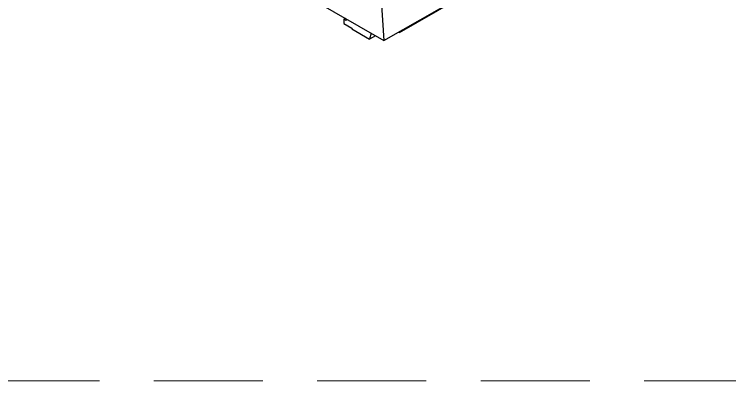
# Model space of a CAD drawing. Header units: inches. Extents: x 67248 to 85686, y -40174 to -31152.
# Drawn here: x 77721 to 77885.2, y -39422.8 to -39338.6 of the extents above; entities that cross this region are included whole.
import ezdxf

# ---------------------------------------------------------------- set-up
doc = ezdxf.new("R2010")
doc.units = ezdxf.units.IN
doc.header["$MEASUREMENT"] = 0
doc.linetypes.add('HIDDEN', pattern=[0.375, 0.25, -0.125])
doc.layers.add('SI-General', color=7, linetype='Continuous', lineweight=5)

# ---------------------------------------------------------------- blocks, each defined once
blk = doc.blocks.new('SCALANCEXB008')
for p, q in [((-60.1, -34.7), (-24.75, -14.29)), ((-91.92, -16.33), (-60.1, -34.7)), ((-57.15, -33.14), (-46.37, -26.92)), ((-67.47, -30.44), (-67.76, -30.61)), ((-67.76, -30.61), (-67.76, -31.42)), ((-67.33, -30.85), (-67.76, -30.61)), ((-67.76, -31.42), (-66.24, -32.3)), ((-67.33, -30.53), (-67.33, -30.85)), ((-66.24, -32.3), (-66.24, -32.47)), ((-66.24, -32.47), (-62.84, -34.42)), ((-62.54, -33.29), (-62.84, -34.42)), ((-61.71, -33.77), (-62.84, -34.42)), ((-57.28, -33.06), (-57.15, -33.14)), ((-57.15, -33.14), (-57.15, -32.99))]:
    blk.add_line(p, q)
at = {"flags": 128}
blk.add_lwpolyline([(-60.1, 46.96), (-60.62, 38.51), (-61.03, 30.11), (-61.31, 21.78), (-61.49, 13.51), (-61.54, 5.3), (-61.49, -2.84), (-61.31, -10.91), (-61.03, -18.92), (-60.62, -26.84), (-60.1, -34.7)], dxfattribs=at)

msp = doc.modelspace()

# ---------------------------------------------------------------- linework, layer by layer
at = {"layer": 'SI-General', "color": 0, "linetype": 'HIDDEN', "ltscale": 100}
msp.add_lwpolyline([(77459.45, -39078.27), (78153.03, -39078.27), (78153.03, -39422.78), (77459.45, -39422.78)], close=True, dxfattribs=at)

# ---------------------------------------------------------------- block references
at = {"xscale": 1.2, "yscale": 1.2, "zscale": 1.2}
msp.add_blockref('SCALANCEXB008', (77877.93, -39303.04), dxfattribs=at)

doc.saveas('drawing.dxf')
